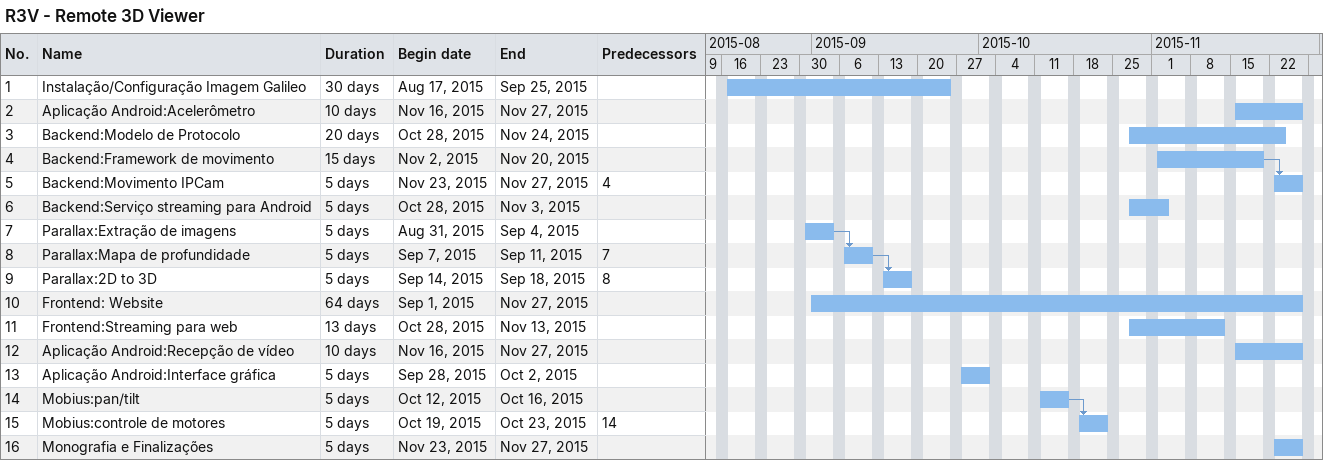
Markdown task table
R3V - Remote 3D Viewer

| ID | Task | Duration | Start | Finish | Predecessors |
|---|---|---|---|---|---|
| 1 | Instalação/Configuração Imagem Galileo | 30d | 2015-08-17 | 2015-09-25 |  |
| 2 | Aplicação Android:Acelerômetro | 10d | 2015-11-16 | 2015-11-27 |  |
| 3 | Backend:Modelo de Protocolo | 20d | 2015-10-28 | 2015-11-24 |  |
| 4 | Backend:Framework de movimento | 15d | 2015-11-02 | 2015-11-20 |  |
| 5 | Backend:Movimento IPCam | 5d | 2015-11-23 | 2015-11-27 | 4 |
| 6 | Backend:Serviço streaming para Android | 5d | 2015-10-28 | 2015-11-03 |  |
| 7 | Parallax:Extração de imagens | 5d | 2015-08-31 | 2015-09-04 |  |
| 8 | Parallax:Mapa de profundidade | 5d | 2015-09-07 | 2015-09-11 | 7 |
| 9 | Parallax:2D to 3D | 5d | 2015-09-14 | 2015-09-18 | 8 |
| 10 | Frontend: Website | 64d | 2015-09-01 | 2015-11-27 |  |
| 11 | Frontend:Streaming para web | 13d | 2015-10-28 | 2015-11-13 |  |
| 12 | Aplicação Android:Recepção de vídeo | 10d | 2015-11-16 | 2015-11-27 |  |
| 13 | Aplicação Android:Interface gráfica | 5d | 2015-09-28 | 2015-10-02 |  |
| 14 | Mobius:pan/tilt | 5d | 2015-10-12 | 2015-10-16 |  |
| 15 | Mobius:controle de motores | 5d | 2015-10-19 | 2015-10-23 | 14 |
| 16 | Monografia e Finalizações | 5d | 2015-11-23 | 2015-11-27 |  |
